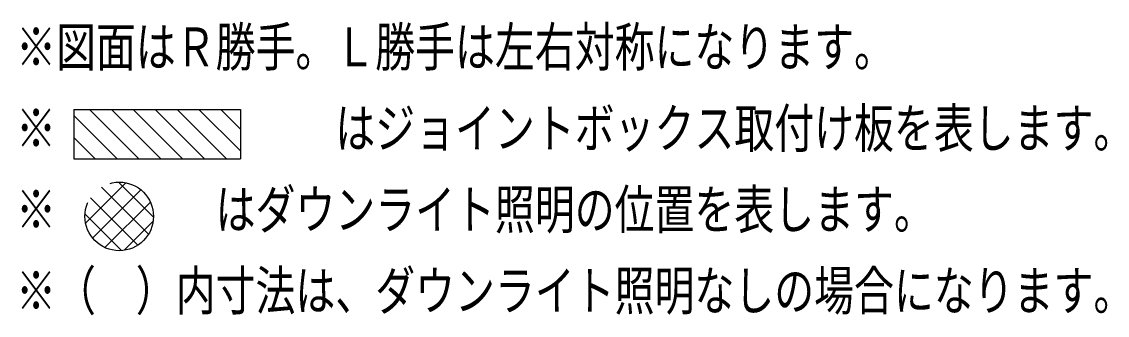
# Model space of a CAD drawing. Units: millimetres on the paper. Extents: x -305 to 305, y -152 to 152.
# Drawn here: x -269.1 to -215.6, y -97.9 to -83.5 of the extents above; entities that cross this region are included whole.
import ezdxf
from ezdxf.enums import TextEntityAlignment as Align

# ---------------------------------------------------------------- set-up
doc = ezdxf.new("R2010")
doc.units = ezdxf.units.MM
doc.linetypes.add('DASHED', pattern=[7.5, 6, -1.5])
doc.layers.add('0-0_VIEW0004', color=7, linetype='Continuous', lineweight=25)
doc.layers.add('0-2_0', color=7, linetype='Continuous', lineweight=25)
doc.styles.add('ＭＳ ゴシック', font='')
doc.styles.get('ＭＳ ゴシック').set_extended_font_data('MS Gothic')

msp = doc.modelspace()

# ---------------------------------------------------------------- linework, layer by layer
at = {"layer": '0-0_VIEW0004'}
for points in [[(-266.503, -87.792), (-266.503, -90.222), (-258.293, -90.222)], [(-266.503, -87.792), (-258.293, -87.792), (-258.293, -90.222)]]:
    msp.add_lwpolyline(points, dxfattribs=at)
at = {"layer": '0-0_VIEW0004', "linetype": 'DASHED'}
msp.add_circle((-264.267, -93.063), 1.688, dxfattribs=at)
at = {"layer": '0-2_0'}
for p, q in [((-264.375, -90.222), (-266.503, -88.094)), ((-263.297, -90.222), (-265.727, -87.792)), ((-262.22, -90.222), (-264.649, -87.792)), ((-261.142, -90.222), (-263.572, -87.792)), ((-260.065, -90.222), (-262.494, -87.792)), ((-258.987, -90.222), (-261.416, -87.792)), ((-258.293, -89.838), (-260.339, -87.792)), ((-258.293, -88.76), (-259.261, -87.792)), ((-265.453, -90.222), (-266.503, -89.171)), ((-265.921, -93.396), (-263.934, -91.409)), ((-262.58, -93.095), (-264.298, -91.376)), ((-265.576, -94.128), (-263.202, -91.754)), ((-262.82, -93.932), (-265.136, -91.616)), ((-263.35, -94.48), (-265.684, -92.146)), ((-264.968, -94.598), (-262.732, -92.362)), ((-264.16, -94.747), (-265.951, -92.956)), ((-264.026, -94.733), (-262.597, -93.304))]:
    msp.add_line(p, q, dxfattribs=at)

# ---------------------------------------------------------------- texts
at = {"layer": '0-0_VIEW0004', "style": 'ＭＳ ゴシック', "width": 0.75}
for s, p in [('※図面はＲ勝手。Ｌ勝手は左右対称になります。', (-269.344, -86.256)), ('※\u3000\u3000\u3000\u3000\u3000\u3000\u3000はジョイントボックス取付け板を表します。', (-269.344, -90.256)), ('※\u3000\u3000\u3000\u3000はダウンライト照明の位置を表します。', (-269.344, -94.256)), ('※（\u3000）内寸法は、ダウンライト照明なしの場合になります。', (-269.344, -98.256))]:
    msp.add_text(s, height=1.921, dxfattribs=at).set_placement(p, align=Align.BOTTOM_LEFT)

doc.saveas('drawing.dxf')
